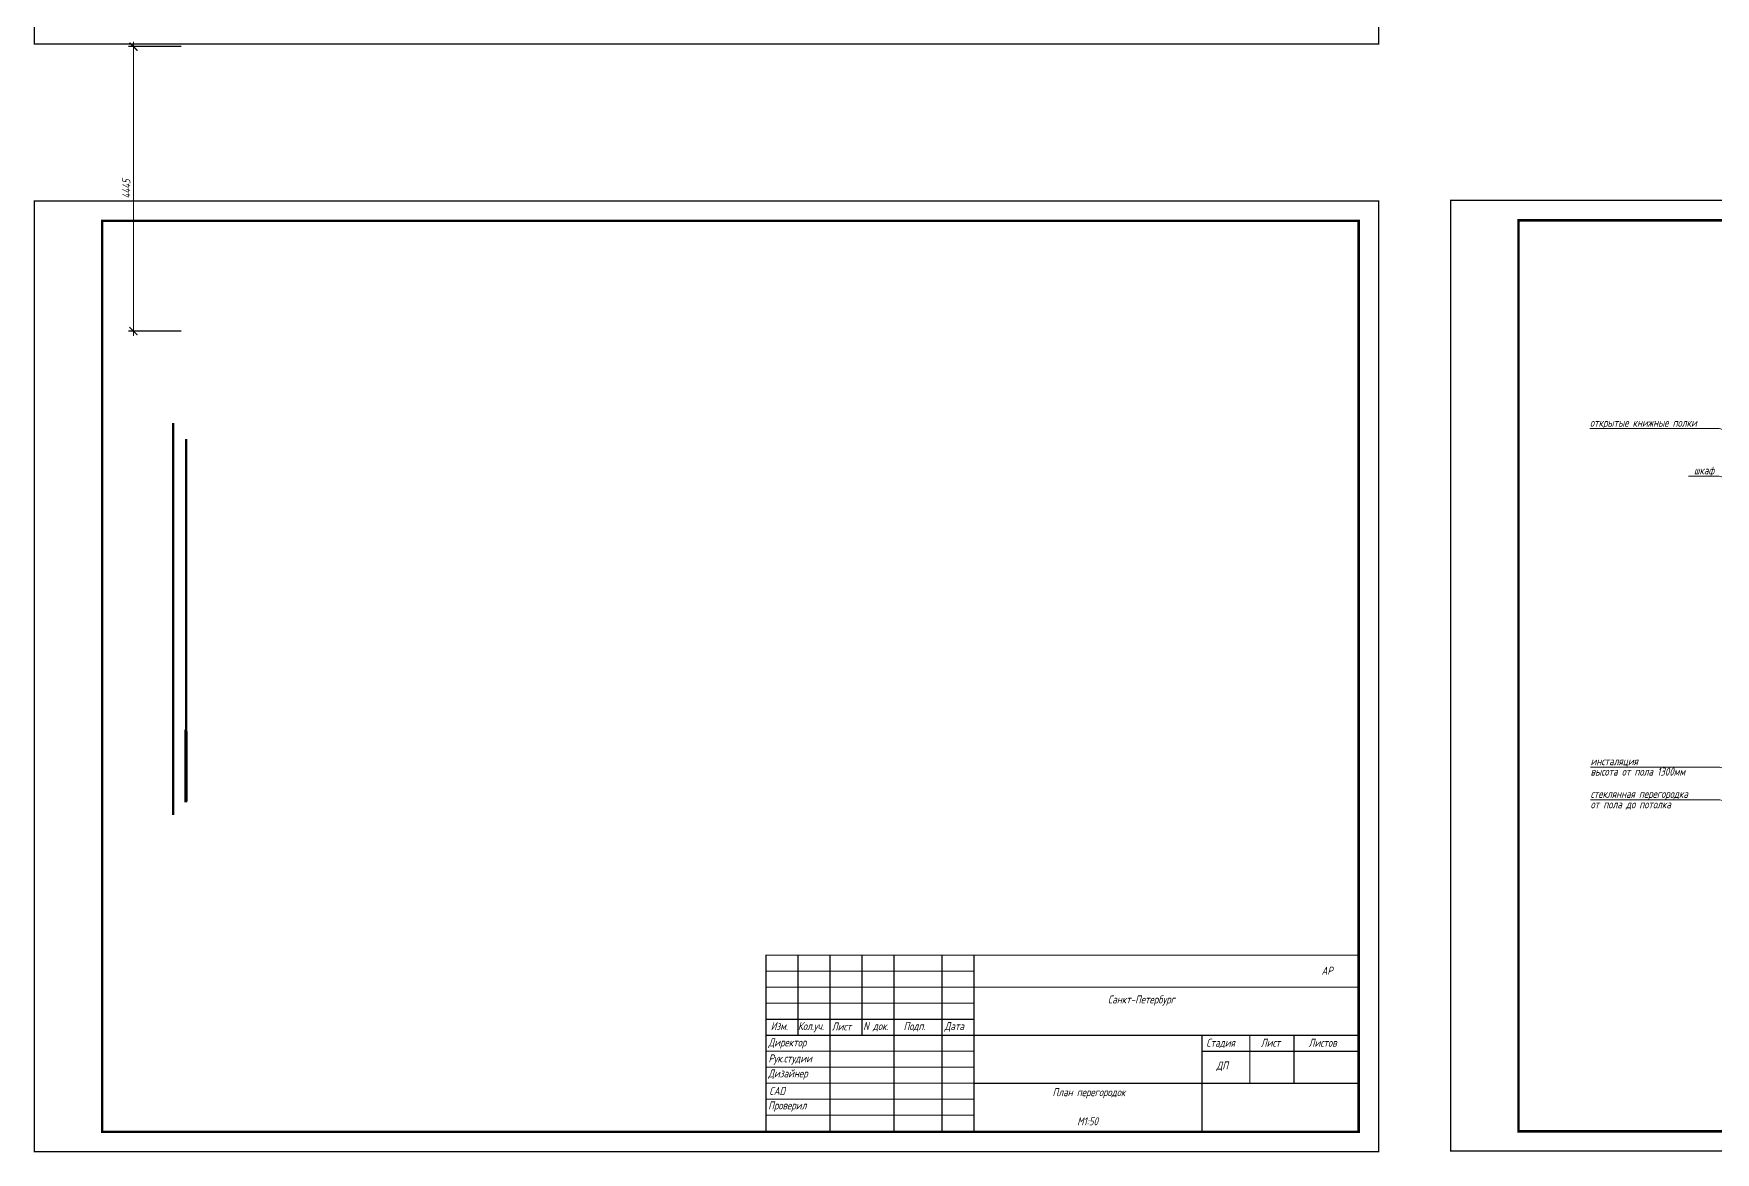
# Model space of a CAD drawing. Header units: millimetres. Extents: x 653176 to 972033, y 753746 to 925850.
# Drawn here: x 721678 to 747950, y 780219 to 797693 of the extents above; entities that cross this region are included whole.
import ezdxf
from ezdxf.enums import TextEntityAlignment as Align

# ---------------------------------------------------------------- set-up
doc = ezdxf.new("R2010")
doc.units = ezdxf.units.MM
doc.header["$LTSCALE"] = 10
doc.layers.get('0').update_dxf_attribs({"color": 65, "lineweight": 25})
for name, color, linetype, lineweight in [('AL', 7, 'Continuous', 30), ('stamp', 253, 'Continuous', 18), ('wall', 95, 'Continuous', 60), ('МЕБ', 255, 'Continuous', 20)]:
    doc.layers.add(name, color=color, linetype=linetype, lineweight=lineweight)
doc.layers.add('B-FURNITURE', color=22, linetype='Continuous')
doc.styles.add('ГОСТ тип А', font='gost_a.shx', dxfattribs={"oblique": 15, "height": 125})
doc.dimstyles.new('ГОСТ тип А', dxfattribs={"dimtxt": 125, "dimasz": 125, "dimexe": 75, "dimexo": 75, "dimgap": 50, "dimtad": 1, "dimdec": 0, "dimrnd": 5, "dimtxsty": 'ГОСТ тип А', "dimblk": 'ARCHTICK', "dimcen": 50, "dimdle": 75, "dimadec": 0, "dimazin": 0, "dimtfac": 1, "dimtdec": 0, "dimtmove": 1, "dimatfit": 2, "dimfxl": 1, "dimlwd": 9, "dimarcsym": 0})

# ---------------------------------------------------------------- blocks, each defined once
blk = doc.blocks.new('_ARCHTICK')
at = {"color": 0, "linetype": 'ByBlock', "ltscale": 50, "const_width": 0.15}
blk.add_lwpolyline([(-0.5, -0.5), (0.5, 0.5)], dxfattribs=at)
blk = doc.blocks.new('*D901')
at = {"layer": 'Defpoints', "color": 0, "lineweight": 90, "transparency": 16777216}
for p in [(723237, 797491), (724058, 797491), (724058, 793046)]:
    blk.add_point(p, dxfattribs=at)
at = {"layer": 'wall', "color": 0, "lineweight": -2, "transparency": 16777216}
for p, q in [((723983, 797491), (723162, 797491)), ((723983, 793046), (723162, 793046))]:
    blk.add_line(p, q, dxfattribs=at)
at = {"layer": 'wall', "color": 0, "lineweight": 9, "transparency": 16777216}
blk.add_line((723237, 792971), (723237, 797566), dxfattribs=at)
at = {"layer": 'wall', "color": 0, "lineweight": 9, "transparency": 16777216, "xscale": 125, "yscale": 125, "zscale": 125}
for p, rotation in [((723237, 797491), 90), ((723237, 793046), 270)]:
    blk.add_blockref('_ARCHTICK', p, dxfattribs=dict(at, rotation=rotation))
at = {"layer": 'wall', "color": 0, "lineweight": 90, "transparency": 16777216, "insert": (723125, 795269), "char_height": 125, "attachment_point": 5, "rotation": 90, "style": 'ГОСТ тип А'}
blk.add_mtext('4445', dxfattribs=at)

msp = doc.modelspace()

# ---------------------------------------------------------------- linework, layer by layer
at = {"layer": 'AL', "color": 7, "const_width": 20}
for points in [[(721688, 812380.9), (742688, 812380.9), (742688, 797530.9), (721688, 797530.9), (721688, 812380.9)], [(721688, 795079.1), (742688, 795079.1), (742688, 780229.1), (721688, 780229.1), (721688, 795079.1)], [(743813.9, 795089.1), (764813.9, 795089.1), (764813.9, 780239.1), (743813.9, 780239.1), (743813.9, 795089.1)]]:
    msp.add_lwpolyline(points, dxfattribs=at)
for points in [[(722738, 794779.1), (742388, 794779.1), (742388, 780529.1), (722738, 780529.1)], [(722748, 794769.1), (742378, 794769.1), (742378, 780539.1), (722748, 780539.1)], [(722758, 794759.1), (742368, 794759.1), (742368, 780549.1), (722758, 780549.1)], [(744863.9, 794789.1), (764513.9, 794789.1), (764513.9, 780539.1), (744863.9, 780539.1)], [(744873.9, 794779.1), (764503.9, 794779.1), (764503.9, 780549.1), (744873.9, 780549.1)], [(744883.9, 794769.1), (764493.9, 794769.1), (764493.9, 780559.1), (744883.9, 780559.1)]]:
    msp.add_lwpolyline(points, close=True, dxfattribs=at)
at = {"layer": 'B-FURNITURE', "color": 33}
for p, q in [((724058.4, 785691.3), (724058.4, 786815.2)), ((724078.4, 785711.3), (724078.4, 786795.2)), ((724078.4, 786141.3), (724058.4, 786141.3))]:
    msp.add_line(p, q, dxfattribs=at)
at = {"layer": 'stamp'}
for p, q in [((736368, 783049.1), (733118, 783049.1)), ((736368, 782799.1), (733118, 782799.1)), ((736368, 782549.1), (733118, 782549.1)), ((736368, 781799.1), (733118, 781799.1)), ((736368, 781549.1), (733118, 781549.1)), ((736368, 781299.1), (733118, 781299.1)), ((736368, 781049.1), (733118, 781049.1)), ((736368, 780799.1), (733118, 780799.1))]:
    msp.add_line(p, q, dxfattribs=at)
msp.add_lwpolyline([(742368, 783299.1, 20, 20, 0), (733118, 783299.1, 20, 20, 0), (733118, 780549.1, 0, 0, 0)], format="xyseb", dxfattribs=at)
at = {"layer": 'stamp', "const_width": 20}
for points in [[(733618, 783299.1), (733618, 782049.1)], [(734118, 783299.1), (734118, 780549.1)], [(734618, 783299.1), (734618, 782049.1)], [(735118, 783299.1), (735118, 780549.1)], [(735868, 783299.1), (735868, 780549.1)], [(736368, 783299.1), (736368, 780549.1)], [(742368, 782799.1), (736368, 782799.1)], [(736368, 782299.1), (733118, 782299.1)], [(742368, 782049.1), (733118, 782049.1)], [(739931.6, 782049.1), (739931.6, 780549.1)], [(740676.8, 782049.1), (740676.8, 781299.1)], [(741368, 782049.1), (741368, 781299.1)], [(742368, 781799.1), (739931.6, 781799.1)], [(742368, 781299.1), (736368, 781299.1)]]:
    msp.add_lwpolyline(points, dxfattribs=at)
at = {"layer": 'wall'}
for p, q in [((723858.4, 791611.3), (723858.4, 785491.3)), ((724058.4, 786821.3), (724058.4, 791361.3)), ((724049.7, 785688.3), (724049.7, 786818.3)), ((724058.4, 785691.3), (724058.4, 786821.3))]:
    msp.add_line(p, q, dxfattribs=at)
at = {"layer": 'МЕБ'}
for points in [[(748926.8, 791273.7), (748009.3, 791523.5), (745990.2, 791523.5)], [(748926.8, 790529.3), (748009.3, 790779.2), (747531.2, 790779.2)], [(748740.2, 786010.6), (748018.9, 786236), (745999.9, 786236)], [(748994.5, 785479.1), (748018.9, 785725.3), (745999.9, 785725.3)]]:
    msp.add_lwpolyline(points, dxfattribs=at)

# ---------------------------------------------------------------- texts
at = {"layer": 'stamp', "style": 'ГОСТ тип А', "oblique": 15}
for s, p in [('открытые книжные полки', (745990.2, 791553.5)), ('шкаф', (747614.4, 790809.2)), ('инсталяция ', (745999.9, 786266)), ('высота от пола 1300мм', (745999.9, 786103.7)), ('стеклянная перегородка', (745999.9, 785755.3)), ('от пола до потолка', (745999.9, 785593)), ('Изм.', (733193, 782129.1)), ('Кол.уч.', (733617.5, 782129.1)), ('Лист', (734146.7, 782123)), ('N док.', (734637.2, 782129.1)), ('Подп.', (735268, 782129.1)), ('Дата', (735908.6, 782129.1)), ('Директор', (733157.1, 781874.1)), ('Стадия', (739996.9, 781869.1)), ('Лист', (740848, 781869.1)), ('Листов', (741595.5, 781869.1)), ('Рук.студии', (733157.1, 781624.1)), ('Дизайнер', (733153, 781389.7)), ('CAD', (733167.7, 781115.8)), ('Проверил', (733153, 780889.7))]:
    msp.add_text(s, height=125, dxfattribs=at).set_placement(p)
for s, p in [('АР', (741883.8, 783056.3)), ('Санкт-Петербург', (738983.3, 782591.3)), ('ДП', (740246, 781563.3))]:
    msp.add_text(s, height=125, dxfattribs=at).set_placement(p, align=Align.MIDDLE)
for s, p in [('План перегородок', (738162.9, 781096.2)), ('М1:50', (738141.6, 780641.5))]:
    msp.add_text(s, height=125, dxfattribs=at).set_placement(p, align=Align.CENTER)

# ---------------------------------------------------------------- dimensions: what is measured, and where the dimension line sits
at = {"layer": 'wall', "color": 1, "lineweight": 90}
dim = msp.add_linear_dim(base=(723237.3, 797491), p1=(724058.4, 793046), p2=(724058.4, 797491), angle=90, dimstyle='ГОСТ тип А', dxfattribs=at)
dim.commit()
dim.dimension.update_dxf_attribs({"geometry": '*D901', "text_midpoint": (723124.8, 795268.5)})

doc.saveas('drawing.dxf')
